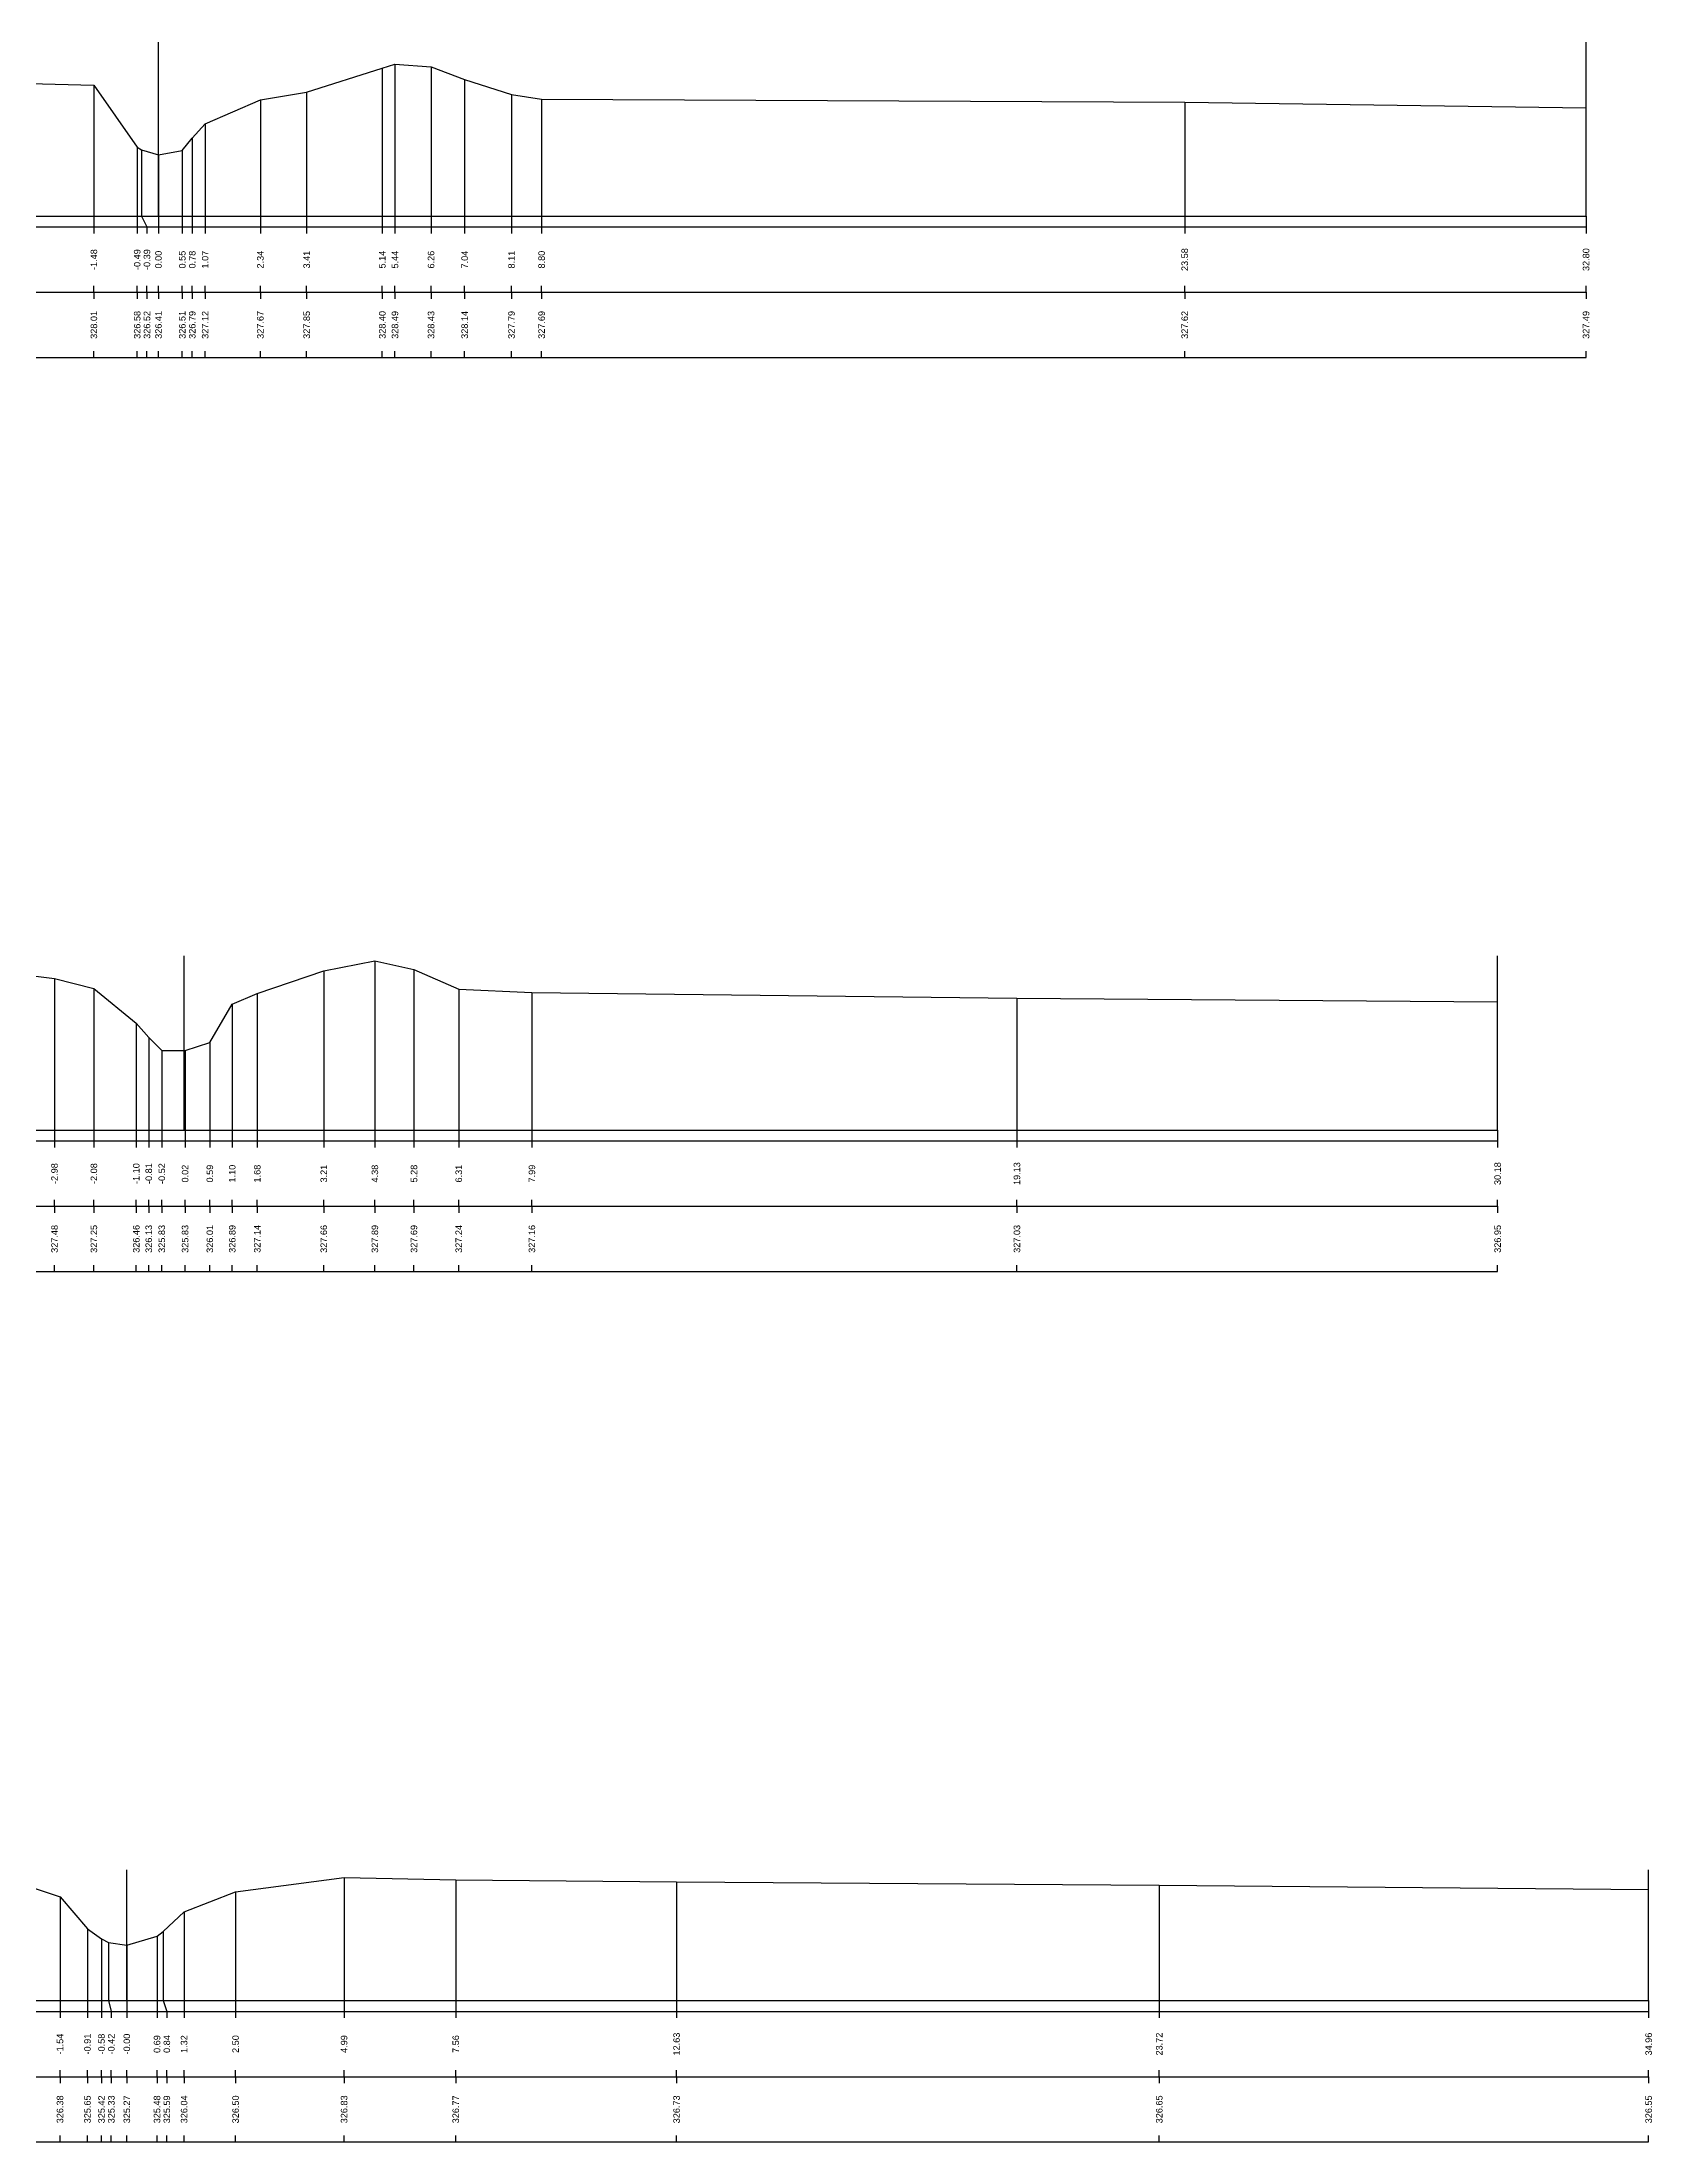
# Model space of a CAD drawing. Header units: millimetres. Extents: x -8 to 79, y -83 to 317.
# Drawn here: x 29.57 to 66.56, y 20.75 to 69 of the extents above; entities that cross this region are included whole.
import ezdxf
from ezdxf.enums import TextEntityAlignment as Align

# ---------------------------------------------------------------- set-up
doc = ezdxf.new("R2010")
doc.units = ezdxf.units.MM
doc.styles.get("Standard").update_dxf_attribs({"font": 'arial.ttf'})

msp = doc.modelspace()

# ---------------------------------------------------------------- linework, layer by layer
at = {"layer": 'axis', "color": 1}
for p, q in [((32.24, 65), (32.24, 69)), ((32.833, 44), (32.833, 48)), ((31.514, 24), (31.514, 27))]:
    msp.add_line(p, q, dxfattribs=at)
at = {"layer": 'band'}
for p, q in [((30.757, 64.75), (30.757, 64.6)), ((31.752, 64.75), (31.752, 64.6)), ((31.977, 64.75), (31.977, 64.6)), ((32.241, 64.75), (32.241, 64.6)), ((32.788, 64.75), (32.788, 64.6)), ((33.017, 64.75), (33.017, 64.6)), ((33.314, 64.75), (33.314, 64.6)), ((34.582, 64.75), (34.582, 64.6)), ((35.646, 64.75), (35.646, 64.6)), ((37.384, 64.75), (37.384, 64.6)), ((37.675, 64.75), (37.675, 64.6)), ((38.504, 64.75), (38.504, 64.6)), ((39.276, 64.75), (39.276, 64.6)), ((40.353, 64.75), (40.353, 64.6)), ((41.044, 64.75), (41.044, 64.6)), ((55.82, 64.75), (55.82, 64.6)), ((65.041, 64.75), (65.041, 64.6)), ((30.757, 63.25), (30.757, 63.4)), ((30.757, 63.25), (30.757, 63.1)), ((31.752, 63.25), (31.752, 63.4)), ((31.752, 63.25), (31.752, 63.1)), ((31.977, 63.25), (31.977, 63.4)), ((31.977, 63.25), (31.977, 63.1)), ((32.241, 63.25), (32.241, 63.4)), ((32.241, 63.25), (32.241, 63.1)), ((32.788, 63.25), (32.788, 63.4)), ((32.788, 63.25), (32.788, 63.1)), ((33.017, 63.25), (33.017, 63.4)), ((33.017, 63.25), (33.017, 63.1)), ((33.314, 63.25), (33.314, 63.4)), ((33.314, 63.25), (33.314, 63.1)), ((34.582, 63.25), (34.582, 63.4)), ((34.582, 63.25), (34.582, 63.1)), ((35.646, 63.25), (35.646, 63.4)), ((35.646, 63.25), (35.646, 63.1)), ((37.384, 63.25), (37.384, 63.4)), ((37.384, 63.25), (37.384, 63.1)), ((37.675, 63.25), (37.675, 63.4)), ((37.675, 63.25), (37.675, 63.1)), ((38.504, 63.25), (38.504, 63.4)), ((38.504, 63.25), (38.504, 63.1)), ((39.276, 63.25), (39.276, 63.4)), ((39.276, 63.25), (39.276, 63.1)), ((40.353, 63.25), (40.353, 63.4)), ((40.353, 63.25), (40.353, 63.1)), ((41.044, 63.25), (41.044, 63.4)), ((41.044, 63.25), (41.044, 63.1)), ((55.82, 63.25), (55.82, 63.4)), ((55.82, 63.25), (55.82, 63.1)), ((65.041, 63.25), (65.041, 63.4)), ((65.041, 63.25), (65.041, 63.1)), ((30.757, 61.75), (30.757, 61.9)), ((31.752, 61.75), (31.752, 61.9)), ((31.977, 61.75), (31.977, 61.9)), ((32.241, 61.75), (32.241, 61.9)), ((32.788, 61.75), (32.788, 61.9)), ((33.017, 61.75), (33.017, 61.9)), ((33.314, 61.75), (33.314, 61.9)), ((34.582, 61.75), (34.582, 61.9)), ((35.646, 61.75), (35.646, 61.9)), ((37.384, 61.75), (37.384, 61.9)), ((37.675, 61.75), (37.675, 61.9)), ((38.504, 61.75), (38.504, 61.9)), ((39.276, 61.75), (39.276, 61.9)), ((40.353, 61.75), (40.353, 61.9)), ((41.044, 61.75), (41.044, 61.9)), ((55.82, 61.75), (55.82, 61.9)), ((65.041, 61.75), (65.041, 61.9)), ((29.852, 43.75), (29.852, 43.6)), ((30.757, 43.75), (30.757, 43.6)), ((31.731, 43.75), (31.731, 43.6)), ((32.018, 43.75), (32.018, 43.6)), ((32.317, 43.75), (32.317, 43.6)), ((32.853, 43.75), (32.853, 43.6)), ((33.421, 43.75), (33.421, 43.6)), ((33.936, 43.75), (33.936, 43.6)), ((34.511, 43.75), (34.511, 43.6)), ((36.039, 43.75), (36.039, 43.6)), ((37.213, 43.75), (37.213, 43.6)), ((38.111, 43.75), (38.111, 43.6)), ((39.14, 43.75), (39.14, 43.6)), ((40.821, 43.75), (40.821, 43.6)), ((51.965, 43.75), (51.965, 43.6)), ((63.009, 43.75), (63.009, 43.6)), ((29.852, 42.25), (29.852, 42.4)), ((29.852, 42.25), (29.852, 42.1)), ((30.757, 42.25), (30.757, 42.4)), ((30.757, 42.25), (30.757, 42.1)), ((31.731, 42.25), (31.731, 42.4)), ((31.731, 42.25), (31.731, 42.1)), ((32.018, 42.25), (32.018, 42.4)), ((32.018, 42.25), (32.018, 42.1)), ((32.317, 42.25), (32.317, 42.4)), ((32.317, 42.25), (32.317, 42.1)), ((32.853, 42.25), (32.853, 42.4)), ((32.853, 42.25), (32.853, 42.1)), ((33.421, 42.25), (33.421, 42.4)), ((33.421, 42.25), (33.421, 42.1)), ((33.936, 42.25), (33.936, 42.4)), ((33.936, 42.25), (33.936, 42.1)), ((34.511, 42.25), (34.511, 42.4)), ((34.511, 42.25), (34.511, 42.1)), ((36.039, 42.25), (36.039, 42.4)), ((36.039, 42.25), (36.039, 42.1)), ((37.213, 42.25), (37.213, 42.4)), ((37.213, 42.25), (37.213, 42.1)), ((38.111, 42.25), (38.111, 42.4)), ((38.111, 42.25), (38.111, 42.1)), ((39.14, 42.25), (39.14, 42.4)), ((39.14, 42.25), (39.14, 42.1)), ((40.821, 42.25), (40.821, 42.4)), ((40.821, 42.25), (40.821, 42.1)), ((51.965, 42.25), (51.965, 42.4)), ((51.965, 42.25), (51.965, 42.1)), ((63.009, 42.25), (63.009, 42.4)), ((63.009, 42.25), (63.009, 42.1)), ((29.852, 40.75), (29.852, 40.9)), ((30.757, 40.75), (30.757, 40.9)), ((31.731, 40.75), (31.731, 40.9)), ((32.018, 40.75), (32.018, 40.9)), ((32.317, 40.75), (32.317, 40.9)), ((32.853, 40.75), (32.853, 40.9)), ((33.421, 40.75), (33.421, 40.9)), ((33.936, 40.75), (33.936, 40.9)), ((34.511, 40.75), (34.511, 40.9)), ((36.039, 40.75), (36.039, 40.9)), ((37.213, 40.75), (37.213, 40.9)), ((38.111, 40.75), (38.111, 40.9)), ((39.14, 40.75), (39.14, 40.9)), ((40.821, 40.75), (40.821, 40.9)), ((51.965, 40.75), (51.965, 40.9)), ((63.009, 40.75), (63.009, 40.9)), ((29.979, 23.75), (29.979, 23.6)), ((30.609, 23.75), (30.609, 23.6)), ((30.932, 23.75), (30.932, 23.6)), ((31.157, 23.75), (31.157, 23.6)), ((31.514, 23.75), (31.514, 23.6)), ((32.208, 23.75), (32.208, 23.6)), ((32.433, 23.75), (32.433, 23.6)), ((32.83, 23.75), (32.83, 23.6)), ((34.013, 23.75), (34.013, 23.6)), ((36.506, 23.75), (36.506, 23.6)), ((39.071, 23.75), (39.071, 23.6)), ((44.145, 23.75), (44.145, 23.6)), ((55.235, 23.75), (55.235, 23.6)), ((66.479, 23.75), (66.479, 23.6)), ((29.979, 22.25), (29.979, 22.4)), ((29.979, 22.25), (29.979, 22.1)), ((30.609, 22.25), (30.609, 22.4)), ((30.609, 22.25), (30.609, 22.1)), ((30.932, 22.25), (30.932, 22.4)), ((30.932, 22.25), (30.932, 22.1)), ((31.157, 22.25), (31.157, 22.4)), ((31.157, 22.25), (31.157, 22.1)), ((31.514, 22.25), (31.514, 22.4)), ((31.514, 22.25), (31.514, 22.1)), ((32.208, 22.25), (32.208, 22.4)), ((32.208, 22.25), (32.208, 22.1)), ((32.433, 22.25), (32.433, 22.4)), ((32.433, 22.25), (32.433, 22.1)), ((32.83, 22.25), (32.83, 22.4)), ((32.83, 22.25), (32.83, 22.1)), ((34.013, 22.25), (34.013, 22.4)), ((34.013, 22.25), (34.013, 22.1)), ((36.506, 22.25), (36.506, 22.4)), ((36.506, 22.25), (36.506, 22.1)), ((39.071, 22.25), (39.071, 22.4)), ((39.071, 22.25), (39.071, 22.1)), ((44.145, 22.25), (44.145, 22.4)), ((44.145, 22.25), (44.145, 22.1)), ((55.235, 22.25), (55.235, 22.4)), ((55.235, 22.25), (55.235, 22.1)), ((66.479, 22.25), (66.479, 22.4)), ((66.479, 22.25), (66.479, 22.1)), ((29.979, 20.75), (29.979, 20.9)), ((30.609, 20.75), (30.609, 20.9)), ((30.932, 20.75), (30.932, 20.9)), ((31.157, 20.75), (31.157, 20.9)), ((31.514, 20.75), (31.514, 20.9)), ((32.208, 20.75), (32.208, 20.9)), ((32.433, 20.75), (32.433, 20.9)), ((32.83, 20.75), (32.83, 20.9)), ((34.013, 20.75), (34.013, 20.9)), ((36.506, 20.75), (36.506, 20.9)), ((39.071, 20.75), (39.071, 20.9)), ((44.145, 20.75), (44.145, 20.9)), ((55.235, 20.75), (55.235, 20.9)), ((66.479, 20.75), (66.479, 20.9))]:
    msp.add_line(p, q, dxfattribs=at)
at = {"layer": 'frame'}
for p, q in [((65.041, 65), (65.041, 69)), ((-7.5, 64.75), (65.041, 64.75)), ((0, 65), (65.041, 65)), ((-7.5, 63.25), (65.041, 63.25)), ((-7.5, 61.75), (65.041, 61.75)), ((63.009, 44), (63.009, 48)), ((0, 44), (63.009, 44)), ((-7.5, 43.75), (63.009, 43.75)), ((-7.5, 42.25), (63.009, 42.25)), ((-7.5, 40.75), (63.009, 40.75)), ((66.479, 24), (66.479, 27)), ((-7.5, 23.75), (66.479, 23.75)), ((0, 24), (66.479, 24)), ((-7.5, 22.25), (66.479, 22.25)), ((-7.5, 20.75), (66.479, 20.75))]:
    msp.add_line(p, q, dxfattribs=at)
at = {"layer": 'marker', "color": 253}
for p, q in [((37.384, 68.4), (37.384, 65)), ((37.675, 68.49), (37.675, 65)), ((38.504, 68.43), (38.504, 65)), ((39.276, 68.14), (39.276, 65)), ((30.757, 68.01), (30.757, 65)), ((34.582, 67.67), (34.582, 65)), ((35.646, 67.85), (35.646, 65)), ((40.353, 67.79), (40.353, 65)), ((41.044, 67.69), (41.044, 65)), ((55.82, 67.62), (55.82, 65)), ((33.314, 67.12), (33.314, 65)), ((33.017, 66.79), (33.017, 65)), ((31.752, 66.58), (31.752, 65)), ((31.853, 66.52), (31.853, 65)), ((32.241, 66.41), (32.241, 65)), ((32.788, 66.51), (32.788, 65)), ((30.757, 65), (30.757, 64.75)), ((31.752, 65), (31.752, 64.75)), ((31.853, 65), (31.977, 64.75)), ((32.241, 65), (32.241, 64.75)), ((32.788, 65), (32.788, 64.75)), ((33.017, 65), (33.017, 64.75)), ((33.314, 65), (33.314, 64.75)), ((34.582, 65), (34.582, 64.75)), ((35.646, 65), (35.646, 64.75)), ((37.384, 65), (37.384, 64.75)), ((37.675, 65), (37.675, 64.75)), ((38.504, 65), (38.504, 64.75)), ((39.276, 65), (39.276, 64.75)), ((40.353, 65), (40.353, 64.75)), ((41.044, 65), (41.044, 64.75)), ((55.82, 65), (55.82, 64.75)), ((65.041, 65), (65.041, 64.75)), ((37.213, 47.89), (37.213, 44)), ((29.852, 47.48), (29.852, 44)), ((36.039, 47.66), (36.039, 44)), ((38.111, 47.69), (38.111, 44)), ((30.757, 47.25), (30.757, 44)), ((33.936, 46.89), (33.936, 44)), ((34.511, 47.14), (34.511, 44)), ((39.14, 47.24), (39.14, 44)), ((40.821, 47.16), (40.821, 44)), ((51.965, 47.03), (51.965, 44)), ((31.731, 46.46), (31.731, 44)), ((32.018, 46.13), (32.018, 44)), ((33.421, 46.01), (33.421, 44)), ((32.317, 45.83), (32.317, 44)), ((32.853, 45.83), (32.853, 44)), ((29.852, 44), (29.852, 43.75)), ((30.757, 44), (30.757, 43.75)), ((31.731, 44), (31.731, 43.75)), ((32.018, 44), (32.018, 43.75)), ((32.317, 44), (32.317, 43.75)), ((32.853, 44), (32.853, 43.75)), ((33.421, 44), (33.421, 43.75)), ((33.936, 44), (33.936, 43.75)), ((34.511, 44), (34.511, 43.75)), ((36.039, 44), (36.039, 43.75)), ((37.213, 44), (37.213, 43.75)), ((38.111, 44), (38.111, 43.75)), ((39.14, 44), (39.14, 43.75)), ((40.821, 44), (40.821, 43.75)), ((51.965, 44), (51.965, 43.75)), ((63.009, 44), (63.009, 43.75)), ((36.506, 26.83), (36.506, 24)), ((39.071, 26.77), (39.071, 24)), ((44.145, 26.73), (44.145, 24)), ((55.235, 26.65), (55.235, 24)), ((29.979, 26.38), (29.979, 24)), ((34.013, 26.5), (34.013, 24)), ((30.609, 25.65), (30.609, 24)), ((32.351, 25.59), (32.351, 24)), ((32.83, 26.04), (32.83, 24)), ((30.932, 25.42), (30.932, 24)), ((31.095, 25.33), (31.095, 24)), ((31.514, 25.27), (31.514, 24)), ((32.208, 25.48), (32.208, 24)), ((29.979, 24), (29.979, 23.75)), ((30.609, 24), (30.609, 23.75)), ((30.932, 24), (30.932, 23.75)), ((31.095, 24), (31.157, 23.75)), ((31.514, 24), (31.514, 23.75)), ((32.208, 24), (32.208, 23.75)), ((32.351, 24), (32.433, 23.75)), ((32.83, 24), (32.83, 23.75)), ((34.013, 24), (34.013, 23.75)), ((36.506, 24), (36.506, 23.75)), ((39.071, 24), (39.071, 23.75)), ((44.145, 24), (44.145, 23.75)), ((55.235, 24), (55.235, 23.75)), ((66.479, 24), (66.479, 23.75))]:
    msp.add_line(p, q, dxfattribs=at)
at = {"layer": 'profile'}
for points in [[(0, 67.87), (21.636, 67.79), (25.203, 67.89), (27.368, 67.93), (29.278, 68.05), (30.757, 68.01), (31.752, 66.58), (31.853, 66.52), (32.241, 66.41), (32.788, 66.51), (33.017, 66.79), (33.314, 67.12), (34.582, 67.67), (35.646, 67.85), (37.384, 68.4), (37.675, 68.49), (38.504, 68.43), (39.276, 68.14), (40.353, 67.79), (41.044, 67.69), (55.82, 67.62), (65.041, 67.49)], [(0, 47.59), (18.826, 47.46), (21.488, 47.46), (25.39, 47.34), (26.713, 47.43), (28.55, 47.64), (29.852, 47.48), (30.757, 47.25), (31.731, 46.46), (32.018, 46.13), (32.317, 45.83), (32.853, 45.83), (33.421, 46.01), (33.936, 46.89), (34.511, 47.14), (36.039, 47.66), (37.213, 47.89), (38.111, 47.69), (39.14, 47.24), (40.821, 47.16), (51.965, 47.03), (63.009, 46.95)], [(0, 26.57), (20.525, 26.49), (25.491, 26.62), (27.102, 26.65), (28.805, 26.77), (29.979, 26.38), (30.609, 25.65), (30.932, 25.42), (31.095, 25.33), (31.514, 25.27), (32.208, 25.48), (32.351, 25.59), (32.83, 26.04), (34.013, 26.5), (36.506, 26.83), (39.071, 26.77), (44.145, 26.73), (55.235, 26.65), (66.479, 26.55)]]:
    msp.add_lwpolyline(points, dxfattribs=at)

# ---------------------------------------------------------------- texts
for s, p in [('-1.48', (30.757, 64)), ('-0.49', (31.752, 64)), ('-0.39', (31.977, 64)), ('0.00', (32.241, 64)), ('0.55', (32.788, 64)), ('0.78', (33.017, 64)), ('1.07', (33.314, 64)), ('2.34', (34.582, 64)), ('3.41', (35.646, 64)), ('5.14', (37.384, 64)), ('5.44', (37.675, 64)), ('6.26', (38.504, 64)), ('7.04', (39.276, 64)), ('8.11', (40.353, 64)), ('8.80', (41.044, 64)), ('23.58', (55.82, 64)), ('32.80', (65.041, 64)), ('328.01', (30.757, 62.5)), ('326.58', (31.752, 62.5)), ('326.52', (31.977, 62.5)), ('326.41', (32.241, 62.5)), ('326.51', (32.788, 62.5)), ('326.79', (33.017, 62.5)), ('327.12', (33.314, 62.5)), ('327.67', (34.582, 62.5)), ('327.85', (35.646, 62.5)), ('328.40', (37.384, 62.5)), ('328.49', (37.675, 62.5)), ('328.43', (38.504, 62.5)), ('328.14', (39.276, 62.5)), ('327.79', (40.353, 62.5)), ('327.69', (41.044, 62.5)), ('327.62', (55.82, 62.5)), ('327.49', (65.041, 62.5)), ('-2.98', (29.852, 43)), ('-2.08', (30.757, 43)), ('-1.10', (31.731, 43)), ('-0.81', (32.018, 43)), ('-0.52', (32.317, 43)), ('0.02', (32.853, 43)), ('0.59', (33.421, 43)), ('1.10', (33.936, 43)), ('1.68', (34.511, 43)), ('3.21', (36.039, 43)), ('4.38', (37.213, 43)), ('5.28', (38.111, 43)), ('6.31', (39.14, 43)), ('7.99', (40.821, 43)), ('19.13', (51.965, 43)), ('30.18', (63.009, 43)), ('327.48', (29.852, 41.5)), ('327.25', (30.757, 41.5)), ('326.46', (31.731, 41.5)), ('326.13', (32.018, 41.5)), ('325.83', (32.317, 41.5)), ('325.83', (32.853, 41.5)), ('326.01', (33.421, 41.5)), ('326.89', (33.936, 41.5)), ('327.14', (34.511, 41.5)), ('327.66', (36.039, 41.5)), ('327.89', (37.213, 41.5)), ('327.69', (38.111, 41.5)), ('327.24', (39.14, 41.5)), ('327.16', (40.821, 41.5)), ('327.03', (51.965, 41.5)), ('326.95', (63.009, 41.5)), ('-1.54', (29.979, 23)), ('-0.91', (30.609, 23)), ('-0.58', (30.932, 23)), ('-0.42', (31.157, 23)), ('-0.00', (31.514, 23)), ('0.69', (32.208, 23)), ('0.84', (32.433, 23)), ('1.32', (32.83, 23)), ('2.50', (34.013, 23)), ('4.99', (36.506, 23)), ('7.56', (39.071, 23)), ('12.63', (44.145, 23)), ('23.72', (55.235, 23)), ('34.96', (66.479, 23)), ('326.38', (29.979, 21.5)), ('325.65', (30.609, 21.5)), ('325.42', (30.932, 21.5)), ('325.33', (31.157, 21.5)), ('325.27', (31.514, 21.5)), ('325.48', (32.208, 21.5)), ('325.59', (32.433, 21.5)), ('326.04', (32.83, 21.5)), ('326.50', (34.013, 21.5)), ('326.83', (36.506, 21.5)), ('326.77', (39.071, 21.5)), ('326.73', (44.145, 21.5)), ('326.65', (55.235, 21.5)), ('326.55', (66.479, 21.5))]:
    msp.add_text(s, height=0.15, rotation=90).set_placement(p, align=Align.MIDDLE)

doc.saveas('drawing.dxf')
